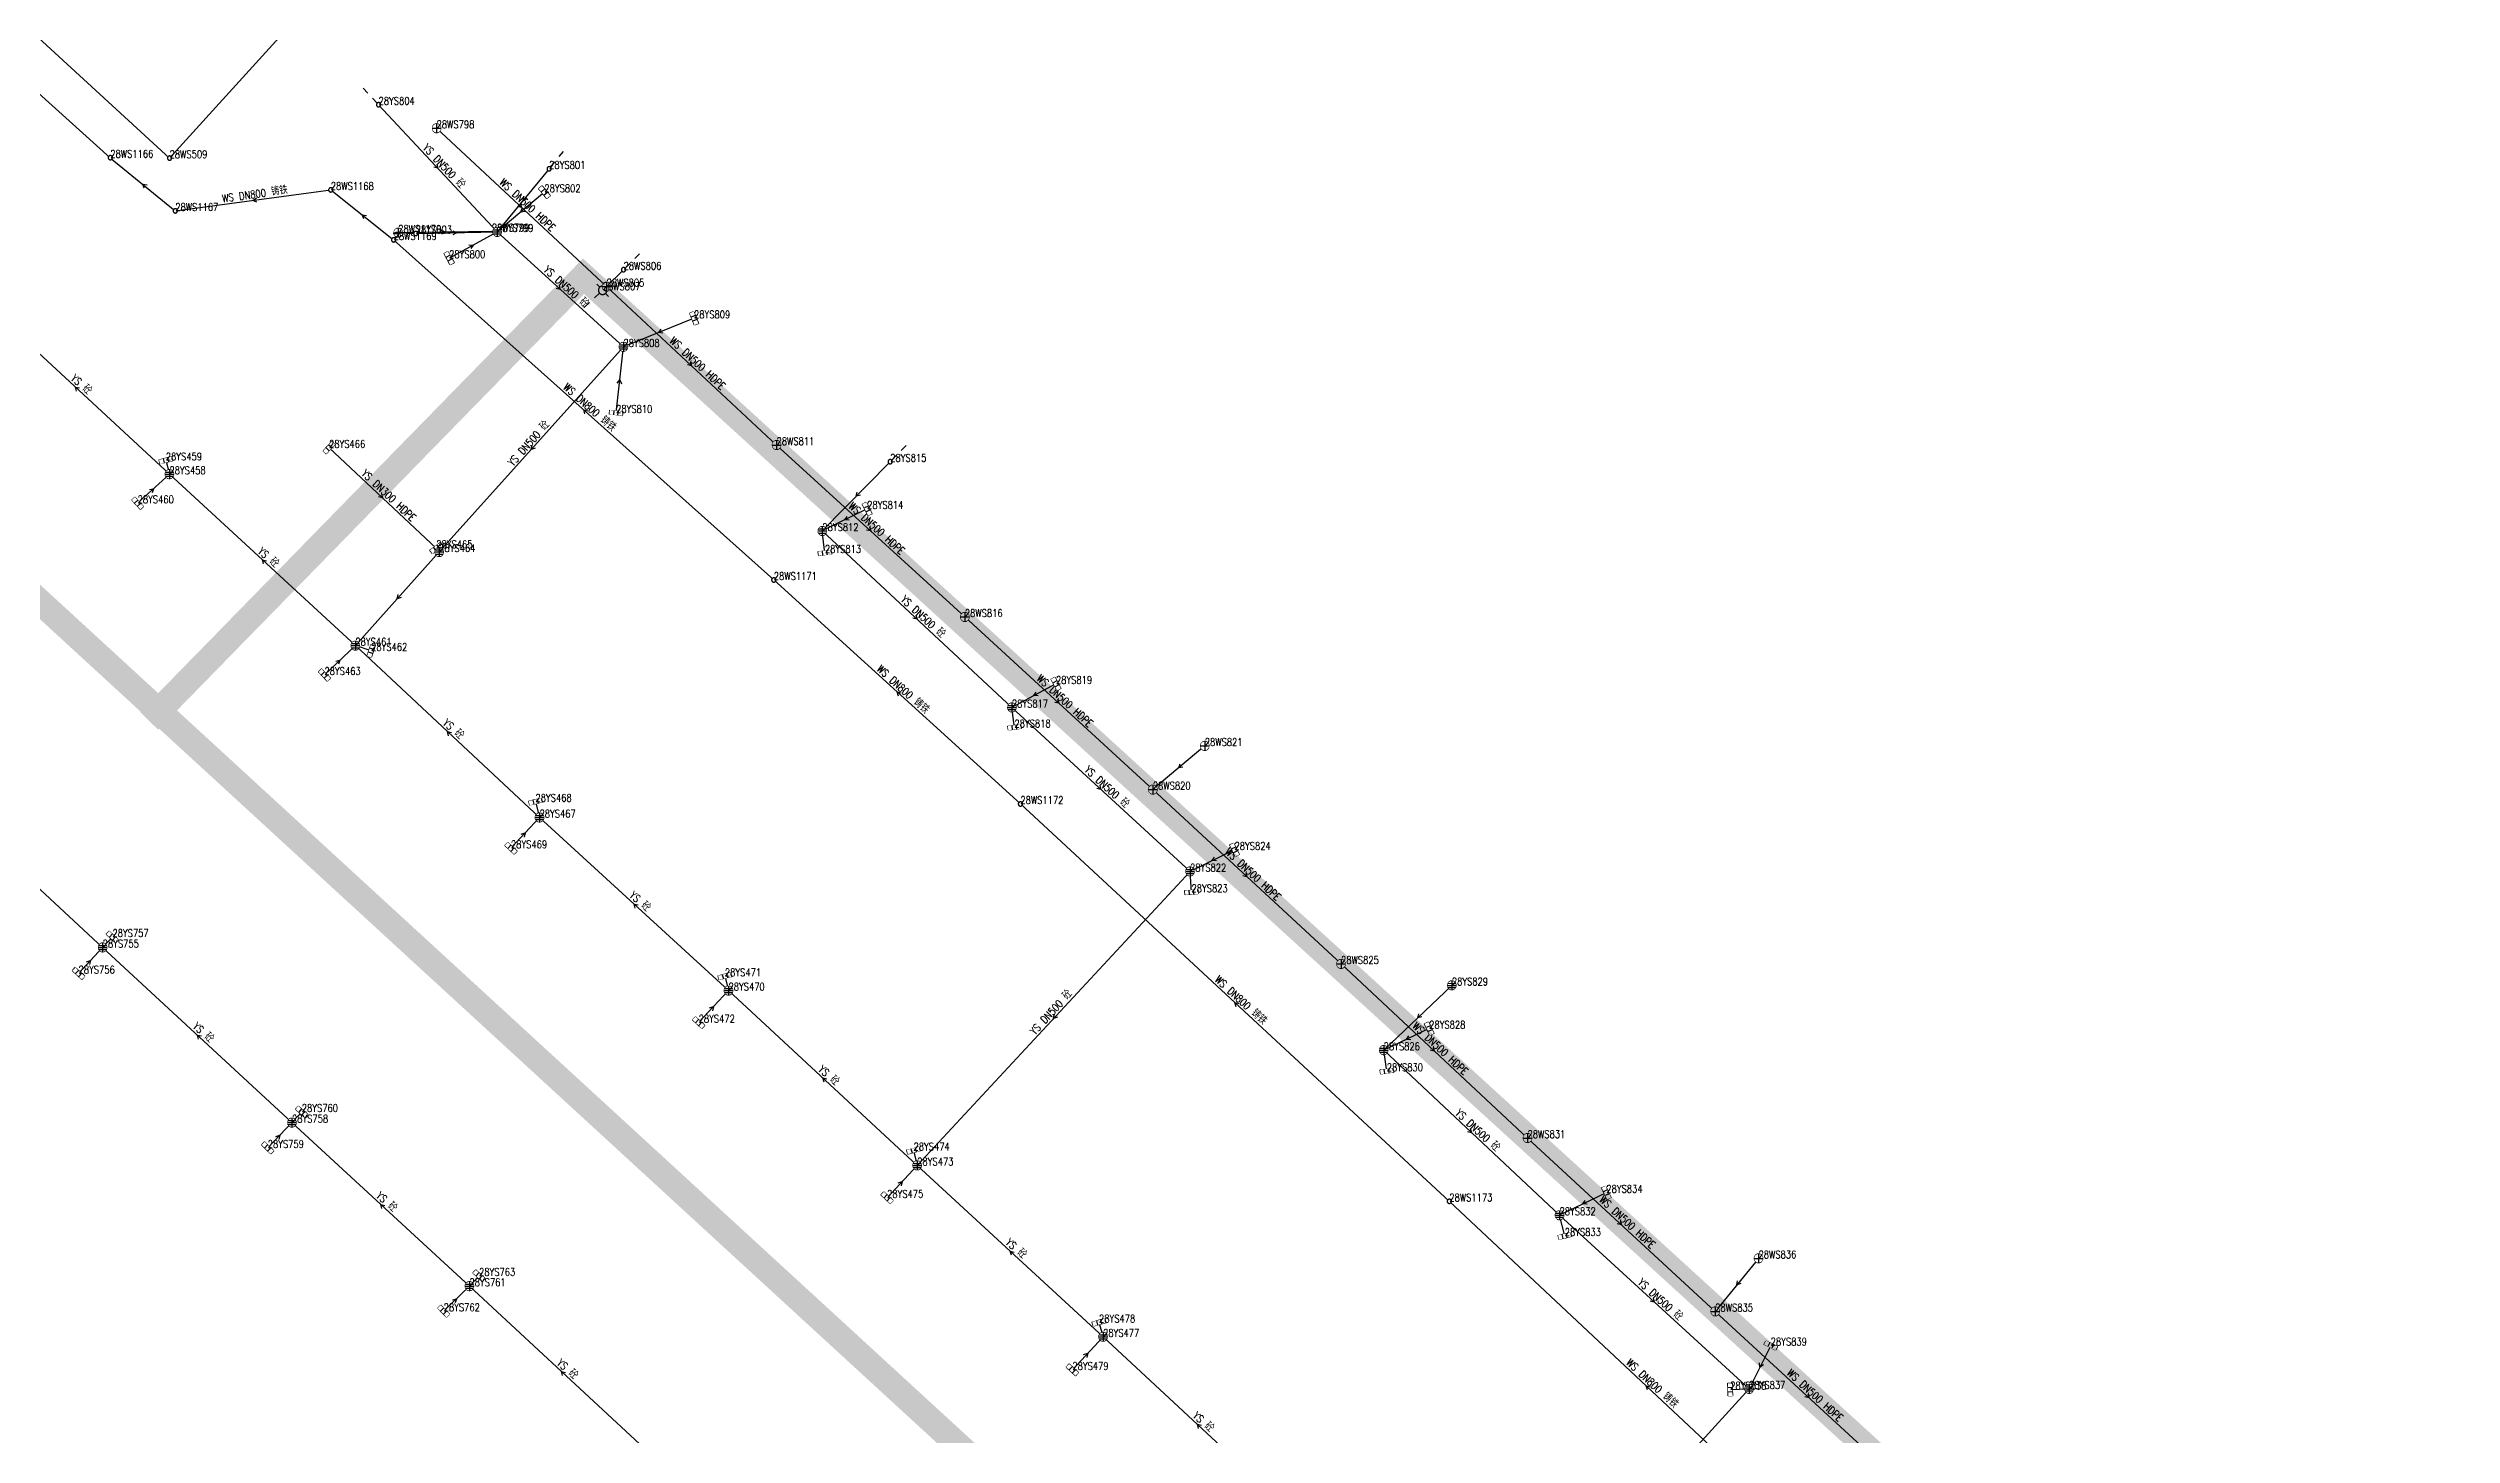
# Model space of a CAD drawing. Extents: x 78813 to 99477, y 2421021 to 2448125.
# Drawn here: x 83905.3 to 84187.9, y 2432320.7 to 2432483.8 of the extents above; entities that cross this region are included whole.
import ezdxf
from ezdxf.enums import TextEntityAlignment as Align

# ---------------------------------------------------------------- set-up
doc = ezdxf.new("R2010")
doc.units = 0
doc.set_wipeout_variables(frame=1)
doc.layers.get('0').update_dxf_attribs({"linetype": 'CONTINUOUS'})
for name, color, linetype in [('DX_WS', 16, 'CONTINUOUS'), ('DX_YS', 42, 'CONTINUOUS'), ('道路', 5, 'CONTINUOUS')]:
    doc.layers.add(name, color=color, linetype=linetype)
for name, color, linetype, true_color in [('WSLINE', 7, 'CONTINUOUS', 0x7f0000), ('YSANNEXE', 7, 'CONTINUOUS', 0xcc9900), ('YSLINE', 7, 'CONTINUOUS', 0xcc9900)]:
    doc.layers.add(name, color=color, linetype=linetype, true_color=true_color)
doc.styles.add('CcNameZT', font='txt.SHX', dxfattribs={"width": 0.8, "bigfont": 'HZTXT.SHX'})
doc.styles.get("Standard").update_dxf_attribs({"font": 'txt.shx', "bigfont": 'hztxt.shx'})

# ---------------------------------------------------------------- blocks, each defined once
blk = doc.blocks.new('PS管线点')
blk.add_wipeout([(0.5, 0), (0.5, 0.03), (0.5, 0.07), (0.49, 0.1), (0.48, 0.14), (0.47, 0.17), (0.46, 0.2), (0.44, 0.23), (0.42, 0.26), (0.4, 0.29), (0.38, 0.32), (0.36, 0.35), (0.33, 0.37), (0.31, 0.39), (0.28, 0.41), (0.25, 0.43), (0.22, 0.45), (0.19, 0.46), (0.15, 0.48), (0.12, 0.49), (0.09, 0.49), (0.05, 0.5), (0.02, 0.5), (-0.02, 0.5), (-0.05, 0.5), (-0.09, 0.49), (-0.12, 0.49), (-0.15, 0.48), (-0.19, 0.46), (-0.22, 0.45), (-0.25, 0.43), (-0.28, 0.41), (-0.31, 0.39), (-0.33, 0.37), (-0.36, 0.35), (-0.38, 0.32), (-0.4, 0.29), (-0.42, 0.26), (-0.44, 0.23), (-0.46, 0.2), (-0.47, 0.17), (-0.48, 0.14), (-0.49, 0.1), (-0.5, 0.07), (-0.5, 0.03), (-0.5, 0), (-0.5, -0.03), (-0.5, -0.07), (-0.49, -0.1), (-0.48, -0.14), (-0.47, -0.17), (-0.46, -0.2), (-0.44, -0.23), (-0.42, -0.26), (-0.4, -0.29), (-0.38, -0.32), (-0.36, -0.35), (-0.33, -0.37), (-0.31, -0.39), (-0.28, -0.41), (-0.25, -0.43), (-0.22, -0.45), (-0.19, -0.46), (-0.15, -0.48), (-0.12, -0.49), (-0.09, -0.49), (-0.05, -0.5), (-0.02, -0.5), (0.02, -0.5), (0.05, -0.5), (0.09, -0.49), (0.12, -0.49), (0.15, -0.48), (0.19, -0.46), (0.22, -0.45), (0.25, -0.43), (0.28, -0.41), (0.31, -0.39), (0.33, -0.37), (0.36, -0.35), (0.38, -0.32), (0.4, -0.29), (0.42, -0.26), (0.44, -0.23), (0.46, -0.2), (0.47, -0.17), (0.48, -0.14), (0.49, -0.1), (0.5, -0.07)])
blk.add_lwpolyline([(0.5, 0), (0.5, 0.03), (0.5, 0.07), (0.49, 0.1), (0.48, 0.14), (0.47, 0.17), (0.46, 0.2), (0.44, 0.23), (0.42, 0.26), (0.4, 0.29), (0.38, 0.32), (0.36, 0.35), (0.33, 0.37), (0.31, 0.39), (0.28, 0.41), (0.25, 0.43), (0.22, 0.45), (0.19, 0.46), (0.15, 0.48), (0.12, 0.49), (0.09, 0.49), (0.05, 0.5), (0.02, 0.5), (-0.02, 0.5), (-0.05, 0.5), (-0.09, 0.49), (-0.12, 0.49), (-0.15, 0.48), (-0.19, 0.46), (-0.22, 0.45), (-0.25, 0.43), (-0.28, 0.41), (-0.31, 0.39), (-0.33, 0.37), (-0.36, 0.35), (-0.38, 0.32), (-0.4, 0.29), (-0.42, 0.26), (-0.44, 0.23), (-0.46, 0.2), (-0.47, 0.17), (-0.48, 0.14), (-0.49, 0.1), (-0.5, 0.07), (-0.5, 0.03), (-0.5, 0), (-0.5, -0.03), (-0.5, -0.07), (-0.49, -0.1), (-0.48, -0.14), (-0.47, -0.17), (-0.46, -0.2), (-0.44, -0.23), (-0.42, -0.26), (-0.4, -0.29), (-0.38, -0.32), (-0.36, -0.35), (-0.33, -0.37), (-0.31, -0.39), (-0.28, -0.41), (-0.25, -0.43), (-0.22, -0.45), (-0.19, -0.46), (-0.15, -0.48), (-0.12, -0.49), (-0.09, -0.49), (-0.05, -0.5), (-0.02, -0.5), (0.02, -0.5), (0.05, -0.5), (0.09, -0.49), (0.12, -0.49), (0.15, -0.48), (0.19, -0.46), (0.22, -0.45), (0.25, -0.43), (0.28, -0.41), (0.31, -0.39), (0.33, -0.37), (0.36, -0.35), (0.38, -0.32), (0.4, -0.29), (0.42, -0.26), (0.44, -0.23), (0.46, -0.2), (0.47, -0.17), (0.48, -0.14), (0.49, -0.1), (0.5, -0.07), (0.5, 0)], close=True)
blk = doc.blocks.new('PS出水口')
for points in [[(0, 0), (1.97, 0)], [(1.15, -0.88), (1.97, 0), (1.11, 0.93)]]:
    blk.add_lwpolyline(points)
blk = doc.blocks.new('PS污水井')
blk.add_lwpolyline([(1, 0), (1, 0.07), (0.99, 0.14), (0.98, 0.21), (0.96, 0.28), (0.94, 0.34), (0.91, 0.41), (0.88, 0.47), (0.85, 0.53), (0.81, 0.59), (0.77, 0.64), (0.72, 0.69), (0.67, 0.74), (0.62, 0.79), (0.56, 0.83), (0.5, 0.87), (0.44, 0.9), (0.37, 0.93), (0.31, 0.95), (0.24, 0.97), (0.17, 0.98), (0.1, 0.99), (0.03, 1), (-0.03, 1), (-0.1, 0.99), (-0.17, 0.98), (-0.24, 0.97), (-0.31, 0.95), (-0.37, 0.93), (-0.44, 0.9), (-0.5, 0.87), (-0.56, 0.83), (-0.62, 0.79), (-0.67, 0.74), (-0.72, 0.69), (-0.77, 0.64), (-0.81, 0.59), (-0.85, 0.53), (-0.88, 0.47), (-0.91, 0.41), (-0.94, 0.34), (-0.96, 0.28), (-0.98, 0.21), (-0.99, 0.14), (-1, 0.07), (-1, 0), (-1, -0.07), (-0.99, -0.14), (-0.98, -0.21), (-0.96, -0.28), (-0.94, -0.34), (-0.91, -0.41), (-0.88, -0.47), (-0.85, -0.53), (-0.81, -0.59), (-0.77, -0.64), (-0.72, -0.69), (-0.67, -0.74), (-0.62, -0.79), (-0.56, -0.83), (-0.5, -0.87), (-0.44, -0.9), (-0.37, -0.93), (-0.31, -0.95), (-0.24, -0.97), (-0.17, -0.98), (-0.1, -0.99), (-0.03, -1), (0.03, -1), (0.1, -0.99), (0.17, -0.98), (0.24, -0.97), (0.31, -0.95), (0.37, -0.93), (0.44, -0.9), (0.5, -0.87), (0.56, -0.83), (0.62, -0.79), (0.67, -0.74), (0.72, -0.69), (0.77, -0.64), (0.81, -0.59), (0.85, -0.53), (0.88, -0.47), (0.91, -0.41), (0.94, -0.34), (0.96, -0.28), (0.98, -0.21), (0.99, -0.14), (1, 0)], close=True)
blk.add_wipeout([(1, 0), (1, 0.07), (0.99, 0.14), (0.98, 0.21), (0.96, 0.28), (0.94, 0.34), (0.91, 0.41), (0.88, 0.47), (0.85, 0.53), (0.81, 0.59), (0.77, 0.64), (0.72, 0.69), (0.67, 0.74), (0.62, 0.79), (0.56, 0.83), (0.5, 0.87), (0.44, 0.9), (0.37, 0.93), (0.31, 0.95), (0.24, 0.97), (0.17, 0.98), (0.1, 0.99), (0.03, 1), (-0.03, 1), (-0.1, 0.99), (-0.17, 0.98), (-0.24, 0.97), (-0.31, 0.95), (-0.37, 0.93), (-0.44, 0.9), (-0.5, 0.87), (-0.56, 0.83), (-0.62, 0.79), (-0.67, 0.74), (-0.72, 0.69), (-0.77, 0.64), (-0.81, 0.59), (-0.85, 0.53), (-0.88, 0.47), (-0.91, 0.41), (-0.94, 0.34), (-0.96, 0.28), (-0.98, 0.21), (-0.99, 0.14), (-1, 0.07), (-1, 0), (-1, -0.07), (-0.99, -0.14), (-0.98, -0.21), (-0.96, -0.28), (-0.94, -0.34), (-0.91, -0.41), (-0.88, -0.47), (-0.85, -0.53), (-0.81, -0.59), (-0.77, -0.64), (-0.72, -0.69), (-0.67, -0.74), (-0.62, -0.79), (-0.56, -0.83), (-0.5, -0.87), (-0.44, -0.9), (-0.37, -0.93), (-0.31, -0.95), (-0.24, -0.97), (-0.17, -0.98), (-0.1, -0.99), (-0.03, -1), (0.03, -1), (0.1, -0.99), (0.17, -0.98), (0.24, -0.97), (0.31, -0.95), (0.37, -0.93), (0.44, -0.9), (0.5, -0.87), (0.56, -0.83), (0.62, -0.79), (0.67, -0.74), (0.72, -0.69), (0.77, -0.64), (0.81, -0.59), (0.85, -0.53), (0.88, -0.47), (0.91, -0.41), (0.94, -0.34), (0.96, -0.28), (0.98, -0.21), (0.99, -0.14)])
for p, q in [((-1, 0), (0, 0)), ((0, 1), (0, 0)), ((0, 0), (0, -1)), ((0, 0), (1, 0))]:
    blk.add_line(p, q)
blk = doc.blocks.new('PS预留口')
blk.add_lwpolyline([(4.2, 0), (5.8, 0)])
blk.add_wipeout([(1, 0), (1, 0.07), (0.99, 0.14), (0.98, 0.21), (0.96, 0.28), (0.94, 0.34), (0.91, 0.41), (0.88, 0.47), (0.85, 0.53), (0.81, 0.59), (0.77, 0.64), (0.72, 0.69), (0.67, 0.74), (0.62, 0.79), (0.56, 0.83), (0.5, 0.87), (0.44, 0.9), (0.37, 0.93), (0.31, 0.95), (0.24, 0.97), (0.17, 0.98), (0.1, 0.99), (0.03, 1), (-0.03, 1), (-0.1, 0.99), (-0.17, 0.98), (-0.24, 0.97), (-0.31, 0.95), (-0.37, 0.93), (-0.44, 0.9), (-0.5, 0.87), (-0.56, 0.83), (-0.62, 0.79), (-0.67, 0.74), (-0.72, 0.69), (-0.77, 0.64), (-0.81, 0.59), (-0.85, 0.53), (-0.88, 0.47), (-0.91, 0.41), (-0.94, 0.34), (-0.96, 0.28), (-0.98, 0.21), (-0.99, 0.14), (-1, 0.07), (-1, 0), (-1, -0.07), (-0.99, -0.14), (-0.98, -0.21), (-0.96, -0.28), (-0.94, -0.34), (-0.91, -0.41), (-0.88, -0.47), (-0.85, -0.53), (-0.81, -0.59), (-0.77, -0.64), (-0.72, -0.69), (-0.67, -0.74), (-0.62, -0.79), (-0.56, -0.83), (-0.5, -0.87), (-0.44, -0.9), (-0.37, -0.93), (-0.31, -0.95), (-0.24, -0.97), (-0.17, -0.98), (-0.1, -0.99), (-0.03, -1), (0.03, -1), (0.1, -0.99), (0.17, -0.98), (0.24, -0.97), (0.31, -0.95), (0.37, -0.93), (0.44, -0.9), (0.5, -0.87), (0.56, -0.83), (0.62, -0.79), (0.67, -0.74), (0.72, -0.69), (0.77, -0.64), (0.81, -0.59), (0.85, -0.53), (0.88, -0.47), (0.91, -0.41), (0.94, -0.34), (0.96, -0.28), (0.98, -0.21), (0.99, -0.14)])
blk.add_line((1, 0), (2.6, 0))
blk.add_lwpolyline([(1, 0), (1, 0.07), (0.99, 0.14), (0.98, 0.21), (0.96, 0.28), (0.94, 0.34), (0.91, 0.41), (0.88, 0.47), (0.85, 0.53), (0.81, 0.59), (0.77, 0.64), (0.72, 0.69), (0.67, 0.74), (0.62, 0.79), (0.56, 0.83), (0.5, 0.87), (0.44, 0.9), (0.37, 0.93), (0.31, 0.95), (0.24, 0.97), (0.17, 0.98), (0.1, 0.99), (0.03, 1), (-0.03, 1), (-0.1, 0.99), (-0.17, 0.98), (-0.24, 0.97), (-0.31, 0.95), (-0.37, 0.93), (-0.44, 0.9), (-0.5, 0.87), (-0.56, 0.83), (-0.62, 0.79), (-0.67, 0.74), (-0.72, 0.69), (-0.77, 0.64), (-0.81, 0.59), (-0.85, 0.53), (-0.88, 0.47), (-0.91, 0.41), (-0.94, 0.34), (-0.96, 0.28), (-0.98, 0.21), (-0.99, 0.14), (-1, 0.07), (-1, 0), (-1, -0.07), (-0.99, -0.14), (-0.98, -0.21), (-0.96, -0.28), (-0.94, -0.34), (-0.91, -0.41), (-0.88, -0.47), (-0.85, -0.53), (-0.81, -0.59), (-0.77, -0.64), (-0.72, -0.69), (-0.67, -0.74), (-0.62, -0.79), (-0.56, -0.83), (-0.5, -0.87), (-0.44, -0.9), (-0.37, -0.93), (-0.31, -0.95), (-0.24, -0.97), (-0.17, -0.98), (-0.1, -0.99), (-0.03, -1), (0.03, -1), (0.1, -0.99), (0.17, -0.98), (0.24, -0.97), (0.31, -0.95), (0.37, -0.93), (0.44, -0.9), (0.5, -0.87), (0.56, -0.83), (0.62, -0.79), (0.67, -0.74), (0.72, -0.69), (0.77, -0.64), (0.81, -0.59), (0.85, -0.53), (0.88, -0.47), (0.91, -0.41), (0.94, -0.34), (0.96, -0.28), (0.98, -0.21), (0.99, -0.14), (1, 0)], close=True)
for points in [[(0, 1), (0, 2)], [(0, -2), (0, -1)]]:
    blk.add_lwpolyline(points)
blk = doc.blocks.new('PS非普查')
blk.add_lwpolyline([(3.7, 0), (5.3, 0)])
blk.add_wipeout([(0.5, 0), (0.5, 0.03), (0.5, 0.07), (0.49, 0.1), (0.48, 0.14), (0.47, 0.17), (0.46, 0.2), (0.44, 0.23), (0.42, 0.26), (0.4, 0.29), (0.38, 0.32), (0.36, 0.35), (0.33, 0.37), (0.31, 0.39), (0.28, 0.41), (0.25, 0.43), (0.22, 0.45), (0.19, 0.46), (0.15, 0.48), (0.12, 0.49), (0.09, 0.49), (0.05, 0.5), (0.02, 0.5), (-0.02, 0.5), (-0.05, 0.5), (-0.09, 0.49), (-0.12, 0.49), (-0.15, 0.48), (-0.19, 0.46), (-0.22, 0.45), (-0.25, 0.43), (-0.28, 0.41), (-0.31, 0.39), (-0.33, 0.37), (-0.36, 0.35), (-0.38, 0.32), (-0.4, 0.29), (-0.42, 0.26), (-0.44, 0.23), (-0.46, 0.2), (-0.47, 0.17), (-0.48, 0.14), (-0.49, 0.1), (-0.5, 0.07), (-0.5, 0.03), (-0.5, 0), (-0.5, -0.03), (-0.5, -0.07), (-0.49, -0.1), (-0.48, -0.14), (-0.47, -0.17), (-0.46, -0.2), (-0.44, -0.23), (-0.42, -0.26), (-0.4, -0.29), (-0.38, -0.32), (-0.36, -0.35), (-0.33, -0.37), (-0.31, -0.39), (-0.28, -0.41), (-0.25, -0.43), (-0.22, -0.45), (-0.19, -0.46), (-0.15, -0.48), (-0.12, -0.49), (-0.09, -0.49), (-0.05, -0.5), (-0.02, -0.5), (0.02, -0.5), (0.05, -0.5), (0.09, -0.49), (0.12, -0.49), (0.15, -0.48), (0.19, -0.46), (0.22, -0.45), (0.25, -0.43), (0.28, -0.41), (0.31, -0.39), (0.33, -0.37), (0.36, -0.35), (0.38, -0.32), (0.4, -0.29), (0.42, -0.26), (0.44, -0.23), (0.46, -0.2), (0.47, -0.17), (0.48, -0.14), (0.49, -0.1), (0.5, -0.07)])
blk.add_line((0.5, 0), (2.1, 0))
blk.add_lwpolyline([(0.5, 0), (0.5, 0.03), (0.5, 0.07), (0.49, 0.1), (0.48, 0.14), (0.47, 0.17), (0.46, 0.2), (0.44, 0.23), (0.42, 0.26), (0.4, 0.29), (0.38, 0.32), (0.36, 0.35), (0.33, 0.37), (0.31, 0.39), (0.28, 0.41), (0.25, 0.43), (0.22, 0.45), (0.19, 0.46), (0.15, 0.48), (0.12, 0.49), (0.09, 0.49), (0.05, 0.5), (0.02, 0.5), (-0.02, 0.5), (-0.05, 0.5), (-0.09, 0.49), (-0.12, 0.49), (-0.15, 0.48), (-0.19, 0.46), (-0.22, 0.45), (-0.25, 0.43), (-0.28, 0.41), (-0.31, 0.39), (-0.33, 0.37), (-0.36, 0.35), (-0.38, 0.32), (-0.4, 0.29), (-0.42, 0.26), (-0.44, 0.23), (-0.46, 0.2), (-0.47, 0.17), (-0.48, 0.14), (-0.49, 0.1), (-0.5, 0.07), (-0.5, 0.03), (-0.5, 0), (-0.5, -0.03), (-0.5, -0.07), (-0.49, -0.1), (-0.48, -0.14), (-0.47, -0.17), (-0.46, -0.2), (-0.44, -0.23), (-0.42, -0.26), (-0.4, -0.29), (-0.38, -0.32), (-0.36, -0.35), (-0.33, -0.37), (-0.31, -0.39), (-0.28, -0.41), (-0.25, -0.43), (-0.22, -0.45), (-0.19, -0.46), (-0.15, -0.48), (-0.12, -0.49), (-0.09, -0.49), (-0.05, -0.5), (-0.02, -0.5), (0.02, -0.5), (0.05, -0.5), (0.09, -0.49), (0.12, -0.49), (0.15, -0.48), (0.19, -0.46), (0.22, -0.45), (0.25, -0.43), (0.28, -0.41), (0.31, -0.39), (0.33, -0.37), (0.36, -0.35), (0.38, -0.32), (0.4, -0.29), (0.42, -0.26), (0.44, -0.23), (0.46, -0.2), (0.47, -0.17), (0.48, -0.14), (0.49, -0.1), (0.5, -0.07), (0.5, 0)], close=True)
blk = doc.blocks.new('LX')
for p, q in [((-0.866, 0.5), (0, 0)), ((0, 0), (-0.866, -0.5))]:
    blk.add_line(p, q)
blk = doc.blocks.new('PS雨水井')
blk.add_lwpolyline([(1, 0), (1, 0.07), (0.99, 0.14), (0.98, 0.21), (0.96, 0.28), (0.94, 0.34), (0.91, 0.41), (0.88, 0.47), (0.85, 0.53), (0.81, 0.59), (0.77, 0.64), (0.72, 0.69), (0.67, 0.74), (0.62, 0.79), (0.56, 0.83), (0.5, 0.87), (0.44, 0.9), (0.37, 0.93), (0.31, 0.95), (0.24, 0.97), (0.17, 0.98), (0.1, 0.99), (0.03, 1), (-0.03, 1), (-0.1, 0.99), (-0.17, 0.98), (-0.24, 0.97), (-0.31, 0.95), (-0.37, 0.93), (-0.44, 0.9), (-0.5, 0.87), (-0.56, 0.83), (-0.62, 0.79), (-0.67, 0.74), (-0.72, 0.69), (-0.77, 0.64), (-0.81, 0.59), (-0.85, 0.53), (-0.88, 0.47), (-0.91, 0.41), (-0.94, 0.34), (-0.96, 0.28), (-0.98, 0.21), (-0.99, 0.14), (-1, 0.07), (-1, 0), (-1, -0.07), (-0.99, -0.14), (-0.98, -0.21), (-0.96, -0.28), (-0.94, -0.34), (-0.91, -0.41), (-0.88, -0.47), (-0.85, -0.53), (-0.81, -0.59), (-0.77, -0.64), (-0.72, -0.69), (-0.67, -0.74), (-0.62, -0.79), (-0.56, -0.83), (-0.5, -0.87), (-0.44, -0.9), (-0.37, -0.93), (-0.31, -0.95), (-0.24, -0.97), (-0.17, -0.98), (-0.1, -0.99), (-0.03, -1), (0.03, -1), (0.1, -0.99), (0.17, -0.98), (0.24, -0.97), (0.31, -0.95), (0.37, -0.93), (0.44, -0.9), (0.5, -0.87), (0.56, -0.83), (0.62, -0.79), (0.67, -0.74), (0.72, -0.69), (0.77, -0.64), (0.81, -0.59), (0.85, -0.53), (0.88, -0.47), (0.91, -0.41), (0.94, -0.34), (0.96, -0.28), (0.98, -0.21), (0.99, -0.14), (1, 0)], close=True)
blk.add_wipeout([(1, 0), (1, 0.07), (0.99, 0.14), (0.98, 0.21), (0.96, 0.28), (0.94, 0.34), (0.91, 0.41), (0.88, 0.47), (0.85, 0.53), (0.81, 0.59), (0.77, 0.64), (0.72, 0.69), (0.67, 0.74), (0.62, 0.79), (0.56, 0.83), (0.5, 0.87), (0.44, 0.9), (0.37, 0.93), (0.31, 0.95), (0.24, 0.97), (0.17, 0.98), (0.1, 0.99), (0.03, 1), (-0.03, 1), (-0.1, 0.99), (-0.17, 0.98), (-0.24, 0.97), (-0.31, 0.95), (-0.37, 0.93), (-0.44, 0.9), (-0.5, 0.87), (-0.56, 0.83), (-0.62, 0.79), (-0.67, 0.74), (-0.72, 0.69), (-0.77, 0.64), (-0.81, 0.59), (-0.85, 0.53), (-0.88, 0.47), (-0.91, 0.41), (-0.94, 0.34), (-0.96, 0.28), (-0.98, 0.21), (-0.99, 0.14), (-1, 0.07), (-1, 0), (-1, -0.07), (-0.99, -0.14), (-0.98, -0.21), (-0.96, -0.28), (-0.94, -0.34), (-0.91, -0.41), (-0.88, -0.47), (-0.85, -0.53), (-0.81, -0.59), (-0.77, -0.64), (-0.72, -0.69), (-0.67, -0.74), (-0.62, -0.79), (-0.56, -0.83), (-0.5, -0.87), (-0.44, -0.9), (-0.37, -0.93), (-0.31, -0.95), (-0.24, -0.97), (-0.17, -0.98), (-0.1, -0.99), (-0.03, -1), (0.03, -1), (0.1, -0.99), (0.17, -0.98), (0.24, -0.97), (0.31, -0.95), (0.37, -0.93), (0.44, -0.9), (0.5, -0.87), (0.56, -0.83), (0.62, -0.79), (0.67, -0.74), (0.72, -0.69), (0.77, -0.64), (0.81, -0.59), (0.85, -0.53), (0.88, -0.47), (0.91, -0.41), (0.94, -0.34), (0.96, -0.28), (0.98, -0.21), (0.99, -0.14)])
for p, q in [((-1, 0), (0, 0)), ((-0.88, 0.48), (0, 0.47)), ((0, 1), (0, 0)), ((0, 0.47), (0.88, 0.47)), ((0, 0), (0, -1)), ((0, 0), (1, 0)), ((-0.88, -0.48), (0, -0.48)), ((0, -0.48), (0.88, -0.48))]:
    blk.add_line(p, q)
blk = doc.blocks.new('PS雨篦')
blk.add_lwpolyline([(-1.5, 0.5), (0, 0.5), (1.5, 0.5), (1.5, -0.5), (0, -0.5), (-1.5, -0.5)], close=True)
blk.add_wipeout([(-1.5, 0.5), (0, 0.5), (1.5, 0.5), (1.5, -0.5), (0, -0.5), (-1.5, -0.5)])
for p, q in [((-0.51, -0.5), (-0.51, 0.5)), ((0.49, -0.5), (0.49, 0.5))]:
    blk.add_line(p, q)

msp = doc.modelspace()

# ---------------------------------------------------------------- linework, layer by layer
at = {"layer": 'WSLINE'}
for p, q in [((83919.6, 2432470.81), (83970.02, 2432526.44)), ((83869.81, 2432516.53), (83919.6, 2432470.81)), ((83875.07, 2432504.57), (83912.63, 2432470.86)), ((83950.98, 2432474.32), (83970.96, 2432455.7)), ((83912.63, 2432470.86), (83920.27, 2432464.6)), ((83920.27, 2432464.6), (83938.54, 2432467.07)), ((83938.54, 2432467.07), (83945.93, 2432461.19)), ((83946.47, 2432462.04), (83945.93, 2432461.19)), ((83945.93, 2432461.19), (83990.61, 2432421.2)), ((83957.47, 2432462.17), (83946.47, 2432462.04)), ((83972.96, 2432457.69), (83970.96, 2432455.7)), ((83970.5, 2432455.27), (83970.96, 2432455.7)), ((83970.96, 2432455.7), (83990.94, 2432437.07)), ((83990.94, 2432437.07), (84013.07, 2432416.85)), ((83990.61, 2432421.2), (84019.6, 2432394.86)), ((84013.07, 2432416.85), (84035.17, 2432396.55)), ((84041.27, 2432401.69), (84035.17, 2432396.55)), ((84035.17, 2432396.55), (84057.29, 2432376.05)), ((84019.6, 2432394.86), (84070.02, 2432348.13)), ((84057.29, 2432376.05), (84079.21, 2432355.58)), ((84079.21, 2432355.58), (84101.27, 2432335.19)), ((84070.02, 2432348.13), (84116.33, 2432304.73)), ((84106.36, 2432341.43), (84101.27, 2432335.19)), ((84101.27, 2432335.19), (84123.32, 2432314.86))]:
    msp.add_line(p, q, dxfattribs=at)
at = {"layer": 'YSLINE'}
for p, q in [((83964.21, 2432469.55), (83958.1, 2432462.13)), ((83963.65, 2432466.8), (83958.1, 2432462.13)), ((83948.53, 2432461.94), (83958.1, 2432462.13)), ((83952.45, 2432459.05), (83958.1, 2432462.13)), ((83897.46, 2432454.14), (83919.58, 2432433.64)), ((83972.94, 2432448.62), (83951.29, 2432424.49)), ((83972.08, 2432440.85), (83972.94, 2432448.62)), ((83919.15, 2432435.27), (83919.58, 2432433.64)), ((83938.34, 2432436.75), (83950.95, 2432424.95)), ((84004.3, 2432435.11), (83996.32, 2432426.96)), ((83915.84, 2432430.22), (83919.58, 2432433.64)), ((83919.58, 2432433.64), (83941.43, 2432413.48)), ((84001.59, 2432429.56), (83996.32, 2432426.96)), ((83996.62, 2432424.39), (83996.32, 2432426.96)), ((83951.29, 2432424.49), (83941.43, 2432413.48)), ((83950.95, 2432424.95), (83951.29, 2432424.49)), ((83937.8, 2432410.03), (83941.43, 2432413.48)), ((83941.43, 2432413.48), (83963.08, 2432393.27)), ((83943.28, 2432412.88), (83941.43, 2432413.48)), ((84023.78, 2432408.99), (84018.6, 2432406.21)), ((84018.9, 2432403.87), (84018.6, 2432406.21)), ((83889.48, 2432398.6), (83911.73, 2432377.99)), ((83962.6, 2432395.13), (83963.08, 2432393.27)), ((83959.72, 2432389.65), (83963.08, 2432393.27)), ((83963.08, 2432393.27), (83985.29, 2432372.92)), ((84044.77, 2432389.47), (84039.54, 2432386.93)), ((84039.54, 2432386.93), (84007.47, 2432352.36)), ((84039.71, 2432384.48), (84039.54, 2432386.93)), ((83912.88, 2432379.22), (83911.73, 2432377.99)), ((83908.9, 2432374.92), (83911.73, 2432377.99)), ((83911.73, 2432377.99), (83933.98, 2432357.39)), ((83981.78, 2432369.15), (83985.29, 2432372.92)), ((83984.86, 2432374.6), (83985.29, 2432372.92)), ((83985.29, 2432372.92), (84007.47, 2432352.36)), ((84070.31, 2432373.53), (84062.3, 2432365.91)), ((84067.65, 2432368.44), (84062.3, 2432365.91)), ((84062.66, 2432363.44), (84062.3, 2432365.91)), ((83935.13, 2432358.65), (83933.98, 2432357.39)), ((83931.13, 2432354.42), (83933.98, 2432357.39)), ((83933.98, 2432357.39), (83954.84, 2432338.16)), ((84007.04, 2432354.12), (84007.47, 2432352.36)), ((84003.93, 2432348.56), (84007.47, 2432352.36)), ((84007.47, 2432352.36), (84029.32, 2432332.21)), ((84088.47, 2432349.15), (84082.97, 2432346.5)), ((84083.58, 2432344.06), (84082.97, 2432346.5)), ((83955.97, 2432339.38), (83954.84, 2432338.16)), ((83951.81, 2432335.21), (83954.84, 2432338.16)), ((83954.84, 2432338.16), (83976.46, 2432318.07)), ((84028.84, 2432333.9), (84029.32, 2432332.21)), ((84025.71, 2432328.32), (84029.32, 2432332.21)), ((84029.32, 2432332.21), (84051.49, 2432311.62)), ((84107.79, 2432331.19), (84105.26, 2432326.08)), ((84105.26, 2432326.08), (84073.49, 2432291.27)), ((84103.03, 2432326), (84105.26, 2432326.08))]:
    msp.add_line(p, q, dxfattribs=at)

# ---------------------------------------------------------------- block references
at = {"layer": 'DX_WS'}
for name, p, xscale, yscale, zscale, rotation in [('LX', (83916.45, 2432467.73), 0.500000000052436, 0.5, 0.5, 140.8563621943816), ('LX', (83929.4, 2432465.83), 0.5000000000124942, 0.5, 0.5, 187.448448282561), ('LX', (83942.23, 2432464.13), 0.4999999999531876, 0.5, 0.5, 141.429320004738), ('LX', (83960.97, 2432465.01), 0.5000000000878982, 0.5, 0.5, 316.8456606964688), ('LX', (83951.97, 2432462.11), 0.5000000000045088, 0.5, 0.5, 0.4817024179747663), ('PS出水口', (83957.47, 2432462.17, 4.89), 0.5000000000005408, 0.5000000000005408, 0.5000000000005408, 0.6770388873175647), ('LX', (83980.95, 2432446.39), 0.5000000000878982, 0.5, 0.5, 316.8456606964688), ('LX', (83968.27, 2432441.2), 0.5000000000663578, 0.5, 0.5, 137.9915732197241), ('LX', (84002.01, 2432426.96), 0.4999999999256761, 0.5, 0.5, 317.4186185119841), ('LX', (84005.11, 2432408.03), 0.5000000000663578, 0.5, 0.5, 137.9915732197241), ('LX', (84024.12, 2432406.7), 0.4999999999256761, 0.5, 0.5, 317.4186185119841), ('LX', (84038.22, 2432399.12), 0.4999999999623967, 0.5, 0.5, 220.015793325307), ('LX', (84046.23, 2432386.3), 0.4999999999256761, 0.5, 0.5, 317.4186185119841), ('LX', (84044.81, 2432371.5), 0.5000000001235999, 0.5, 0.5, 137.4186154166185), ('LX', (84068.25, 2432365.81), 0.5000000000878982, 0.5, 0.5, 316.8456606964688), ('LX', (84090.24, 2432345.38), 0.4999999999256761, 0.5, 0.5, 317.4186185119841), ('LX', (84103.82, 2432338.31), 0.4999999999756738, 0.5, 0.5, 230.9019914346831), ('LX', (84093.17, 2432326.43), 0.500000000099427, 0.5, 0.5, 136.8456576255853), ('LX', (84112.3, 2432325.02), 0.4999999999256761, 0.5, 0.5, 317.4186185119841)]:
    msp.add_blockref(name, p, dxfattribs=dict(at, xscale=xscale, yscale=yscale, zscale=zscale, rotation=rotation))
at = {"layer": 'YSANNEXE', "yscale": 0.5, "zscale": 0.5}
for p, xscale, rotation in [((83951.13, 2432469.61), 0.4999999998299261, 312.8349561583958), ((83960.88, 2432464.46), 0.4999999999623967, 220.015793325307), ((83953.31, 2432462.03), 0.4999999999957213, 1.145915598124139), ((83955.27, 2432460.59), 0.4999999999362044, 28.64788974271558), ((83965.52, 2432455.37), 0.4999999999256761, 317.4186185119841), ((83977.09, 2432450.29), 0.4999999999349082, 202.2541016611084), ((83908.52, 2432443.89), 0.5000000001235999, 137.4186154166185), ((83972.51, 2432444.73), 0.4999999998400536, 83.65183808710299), ((83962.11, 2432436.55), 0.5000000000236343, 228.0372024639738), ((83944.64, 2432430.85), 0.5000000000878982, 316.8456606964688), ((83998.96, 2432428.26), 0.5000000000181786, 206.2648062495968), ((83930.5, 2432423.56), 0.5000000001235999, 137.4186154166185), ((83946.36, 2432418.99), 0.5000000000236343, 228.0372024639738), ((84007.46, 2432416.59), 0.5000000000878982, 316.8456606964688), ((84021.19, 2432407.6), 0.500000000006347, 207.9836796326636), ((83952.25, 2432403.37), 0.500000000099427, 136.8456576255853), ((84029.07, 2432396.57), 0.4999999999256761, 317.4186185119841), ((84042.15, 2432388.2), 0.5000000000446925, 205.6918484609163), ((83974.19, 2432383.09), 0.5000000001235999, 137.4186154166185), ((84023.5, 2432369.65), 0.5000000000041096, 226.8912868717683), ((83922.86, 2432367.69), 0.5000000001235999, 137.4186154166185), ((84064.98, 2432367.17), 0.4999999999879713, 205.1188906552651), ((83996.38, 2432362.64), 0.5000000001235999, 137.4186154166185), ((84072.63, 2432356.2), 0.5000000000878982, 316.8456606964688), ((83944.41, 2432347.77), 0.5000000001235999, 137.4186154166185), ((84085.72, 2432347.82), 0.5000000000446925, 205.6918484609163), ((84018.4, 2432342.28), 0.5000000001235999, 137.4186154166185), ((84094.11, 2432336.29), 0.4999999999256761, 317.4186185119841), ((83965.65, 2432328.12), 0.500000000099427, 136.8456576255853), ((84106.52, 2432328.63), 0.5000000000167129, 243.5070629309503), ((84040.41, 2432321.91), 0.500000000099427, 136.8456576255853)]:
    msp.add_blockref('LX', p, dxfattribs=dict(at, xscale=xscale, rotation=rotation))

# ---------------------------------------------------------------- texts
at = {"layer": 'DX_WS', "style": 'CcNameZT', "width": 0.8}
for s, rotation, p in [(' WS DN800 铸铁', 7.6879, (83929.37, 2432466.08, 5.94)), (' WS DN500 HDPE', 317.0208, (83961.14, 2432465.2, 3.68)), (' WS DN500 HDPE', 317.0039, (83981.12, 2432446.57, 3.58)), (' WS DN800 铸铁', 318.1687, (83968.44, 2432441.38, 5.06)), (' WS DN500 HDPE', 317.5688, (84002.18, 2432427.15, 3.21)), (' WS DN800 铸铁', 317.7493, (84005.28, 2432408.22, 4.98)), (' WS DN500 HDPE', 317.4351, (84024.29, 2432406.88, 3.28)), (' WS DN500 HDPE', 317.1778, (84046.4, 2432386.48, 3.3)), (' WS DN800 铸铁', 317.171, (84044.98, 2432371.68, 5)), (' WS DN500 HDPE', 316.9458, (84068.42, 2432365.99, 3.25)), (' WS DN500 HDPE', 317.2689, (84090.41, 2432345.57, 3.14)), (' WS DN800 铸铁', 316.856, (84093.34, 2432326.61, 5.26)), (' WS DN500 HDPE', 317.3201, (84112.47, 2432325.21, 3.23))]:
    msp.add_text(s, height=0.9, rotation=rotation, dxfattribs=at).set_placement(p, align=Align.CENTER)
msp.add_text('28WS799', height=0.9, dxfattribs=at).set_placement((83957.47, 2432462.17, 4.89))
at = {"layer": 'DX_YS', "style": 'CcNameZT', "width": 0.8}
for s, rotation, p in [(' YS 砼', 317.1662, (83908.69, 2432444.07, 2.45)), (' YS DN500 砼', 48.0999, (83961.93, 2432436.72, 3.98)), (' YS DN300 HDPE', 316.8895, (83944.81, 2432431.04, 4.38)), (' YS 砼', 317.3134, (83930.67, 2432423.74, 2.63)), (' YS DN500 砼', 317.0207, (84007.63, 2432416.77, 4.11)), (' YS 砼', 316.9588, (83952.42, 2432403.56, 2.68)), (' YS DN500 砼', 317.359, (84029.23, 2432396.75, 3.97)), (' YS 砼', 317.5172, (83974.36, 2432383.28, 2.79)), (' YS DN500 砼', 47.1497, (84023.32, 2432369.82, 3.83)), (' YS 砼', 317.2008, (83923.03, 2432367.87, 2.1)), (' YS 砼', 317.1696, (83996.55, 2432362.82, 2.69)), (' YS DN500 砼', 316.7975, (84072.81, 2432356.39, 4.05)), (' YS 砼', 317.313, (83944.58, 2432347.96, 2.53)), (' YS 砼', 317.3092, (84018.57, 2432342.47, 2.68)), (' YS DN500 砼', 317.5104, (84094.28, 2432336.47, 3.94)), (' YS 砼', 317.1121, (83965.82, 2432328.3, 2.5)), (' YS 砼', 317.12, (84040.58, 2432322.09, 2.77))]:
    msp.add_text(s, height=0.9, rotation=rotation, dxfattribs=at).set_placement(p, align=Align.CENTER)

# ---------------------------------------------------------------- next in the draw order: block references
at = {"layer": 'DX_WS', "xscale": 0.5, "yscale": 0.5, "zscale": 0.5}
for name, p in [('PS污水井', (83950.98, 2432474.32, 3.68)), ('PS管线点', (83912.63, 2432470.86, 5.22)), ('PS管线点', (83919.6, 2432470.81, 3.79)), ('PS管线点', (83938.54, 2432467.07, 5.94)), ('PS管线点', (83920.27, 2432464.6, 5.94)), ('PS管线点', (83945.93, 2432461.19, 4.99)), ('PS污水井', (83990.94, 2432437.07, 3.21)), ('PS管线点', (83990.61, 2432421.2, 5.06)), ('PS污水井', (84013.07, 2432416.85, 3.28)), ('PS污水井', (84041.27, 2432401.69, 3.74)), ('PS管线点', (84019.6, 2432394.86, 4.98)), ('PS污水井', (84035.17, 2432396.55, 3.3)), ('PS污水井', (84057.29, 2432376.05, 3.25)), ('PS污水井', (84079.21, 2432355.58, 3.14)), ('PS管线点', (84070.02, 2432348.13, 5)), ('PS污水井', (84106.36, 2432341.43, 3.38)), ('PS污水井', (84101.27, 2432335.19, 3.23))]:
    msp.add_blockref(name, p, dxfattribs=at)
at = {"layer": 'DX_WS', "xscale": 0.4999999998552339, "yscale": 0.5, "zscale": 0.5, "rotation": 223.1358122668484}
msp.add_blockref('PS预留口', (83970.5, 2432455.27, 4.63), dxfattribs=at)
at = {"layer": 'DX_YS', "yscale": 0.5, "zscale": 0.5}
for name, p, xscale, rotation in [('PS非普查', (83964.21, 2432469.55, 4.22), 0.4999999999704572, 50.53917111819242), ('PS雨篦', (83963.65, 2432466.8, 5.07), 0.5000000000704093, 130.0843902963908), ('PS雨篦', (83972.08, 2432440.85, 4.93), 0.4999999999834117, 353.710017983298), ('PS雨篦', (83938.34, 2432436.75, 4.38), 0.4999999999873291, 226.8895283134619), ('PS非普查', (84004.3, 2432435.11, 4.17), 0.5000000001169123, 45.5757104656556), ('PS雨篦', (83915.84, 2432430.22, 4.34), 0.49999999992439, 312.4708268187138), ('PS雨篦', (84001.59, 2432429.56, 4.87), 0.5000000000696377, 116.1941392729975), ('PS雨篦', (83950.95, 2432424.95, 4.16), 0.5000000001299795, 216.5318147267172), ('PS雨篦', (83937.8, 2432410.03, 4.19), 0.4999999999391113, 313.5751867743311), ('PS雨篦', (84023.78, 2432408.99, 5), 0.4999999998900759, 118.1721525941827), ('PS雨篦', (83959.72, 2432389.65, 4.09), 0.4999999999285292, 317.0882405373514), ('PS雨篦', (84044.77, 2432389.47, 4.67), 0.5000000001509408, 115.9224428093144), ('PS雨篦', (84039.71, 2432384.48, 4.74), 0.5000000000097781, 3.964424586425052), ('PS雨篦', (83908.9, 2432374.92, 4.62), 0.4999999999492011, 317.3246685999929), ('PS雨篦', (83981.78, 2432369.15, 4.14), 0.4999999999802203, 316.9971490311384), ('PS雨篦', (84067.65, 2432368.44, 4.76), 0.5000000001626864, 115.2582813929494), ('PS雨篦', (83931.13, 2432354.42, 4.47), 0.499999999958551, 316.1799727940951), ('PS雨篦', (84088.47, 2432349.15, 4.6), 0.4999999999932923, 115.7133972098082), ('PS雨篦', (84003.93, 2432348.56, 4.08), 0.4999999999370582, 317.0899316766563), ('PS雨篦', (83951.81, 2432335.21, 4.3), 0.5000000000328404, 314.3094917296295), ('PS雨篦', (84107.79, 2432331.19, 4.62), 0.5000000000426397, 153.5428588111293), ('PS雨篦', (84025.71, 2432328.32, 4.12), 0.4999999998914152, 317.0911610183928)]:
    msp.add_blockref(name, p, dxfattribs=dict(at, xscale=xscale, rotation=rotation))
at = {"layer": 'DX_YS', "xscale": 0.5, "yscale": 0.5, "zscale": 0.5}
for p in [(83919.58, 2432433.64, 2.45), (83941.43, 2432413.48, 2.63), (83963.08, 2432393.27, 2.68), (83911.73, 2432377.99, 1.96), (83985.29, 2432372.92, 2.79), (84070.31, 2432373.53, 4.09), (83933.98, 2432357.39, 2.1), (84007.47, 2432352.36, 2.69), (83954.84, 2432338.16, 2.53), (84029.32, 2432332.21, 2.68)]:
    msp.add_blockref('PS雨水井', p, dxfattribs=at)

# ---------------------------------------------------------------- next in the draw order: linework, layer by layer
at = {"layer": 'YSLINE'}
for p, q in [((83981.24, 2432451.97), (83972.94, 2432448.62)), ((83996.32, 2432426.96), (84018.6, 2432406.21)), ((84018.6, 2432406.21), (84039.54, 2432386.93)), ((84062.3, 2432365.91), (84082.97, 2432346.5)), ((84082.97, 2432346.5), (84105.26, 2432326.08))]:
    msp.add_line(p, q, dxfattribs=at)

# ---------------------------------------------------------------- next in the draw order: block references
at = {"layer": 'DX_WS', "xscale": 0.5, "yscale": 0.5, "zscale": 0.5}
msp.add_blockref('PS污水井', (83946.47, 2432462.04, 4.88), dxfattribs=at)
at = {"layer": 'DX_WS', "xscale": 0.5000000000093351, "yscale": 0.5, "zscale": 0.5, "rotation": 44.72668553066644}
msp.add_blockref('PS非普查', (83972.96, 2432457.69, 4.42), dxfattribs=at)
at = {"layer": 'DX_YS', "yscale": 0.5, "zscale": 0.5}
for p, xscale, rotation in [((83919.15, 2432435.27, 4.33), 0.4999999999747808, 194.6881477125568), ((83943.28, 2432412.88, 4.49), 0.4999999998644805, 71.99373637527025), ((83962.6, 2432395.13, 4.45), 0.4999999999451453, 194.3969070641303), ((83912.88, 2432379.22, 4.44), 0.5000000000569037, 137.0497109368552), ((83984.86, 2432374.6, 4.36), 0.5000000000329556, 194.6306267098261), ((83935.13, 2432358.65, 4.3), 0.499999999926063, 137.5432219076505), ((84007.04, 2432354.12, 4.35), 0.5000000000527672, 193.9285881452277), ((83955.97, 2432339.38, 4.25), 0.4999999999435291, 137.2286603097484), ((84028.84, 2432333.9, 4.38), 0.4999999999649618, 195.7535779682493)]:
    msp.add_blockref('PS雨篦', p, dxfattribs=dict(at, xscale=xscale, rotation=rotation))
at = {"layer": 'DX_YS', "xscale": 0.5, "yscale": 0.5, "zscale": 0.5}
msp.add_blockref('PS雨水井', (83951.29, 2432424.49, 3.51), dxfattribs=at)
at = {"layer": 'YSANNEXE', "yscale": 0.5, "zscale": 0.5}
for p, xscale, rotation in [((83961.15, 2432465.84), 0.4999999999526228, 230.3290336375206), ((83917.71, 2432431.93), 0.4999999999589321, 42.39887683438521), ((84000.31, 2432431.04), 0.5000000000623607, 225.7453712877373), ((83939.61, 2432411.76), 0.4999999999814238, 43.54479242712766), ((83961.4, 2432391.46), 0.5000000000658894, 46.98253920664027), ((83910.31, 2432376.46), 0.4999999998621667, 47.55549698130921), ((83983.54, 2432371.04), 0.5000000000658894, 46.98253920664027), ((84066.31, 2432369.72), 0.4999999999186057, 223.453540091652), ((83932.56, 2432355.9), 0.5000000000947901, 46.40958141678438), ((84005.7, 2432350.46), 0.5000000000658894, 46.98253920664027), ((83953.32, 2432336.68), 0.5000000000362423, 44.11775023038089), ((84027.51, 2432330.26), 0.5000000000658894, 46.98253920664027)]:
    msp.add_blockref('LX', p, dxfattribs=dict(at, xscale=xscale, rotation=rotation))

# ---------------------------------------------------------------- next in the draw order: texts
at = {"layer": 'DX_WS', "style": 'CcNameZT', "width": 0.8}
for s, p in [('28WS798', (83950.98, 2432474.32, 3.68)), ('28WS1166', (83912.63, 2432470.86, 5.22)), ('28WS509', (83919.6, 2432470.81, 3.79)), ('28WS1168', (83938.54, 2432467.07, 5.94)), ('28WS1167', (83920.27, 2432464.6, 5.94)), ('28WS811', (83990.94, 2432437.07, 3.21)), ('28WS1171', (83990.61, 2432421.2, 5.06)), ('28WS816', (84013.07, 2432416.85, 3.28)), ('28WS821', (84041.27, 2432401.69, 3.74)), ('28WS1172', (84019.6, 2432394.86, 4.98)), ('28WS820', (84035.17, 2432396.55, 3.3)), ('28WS825', (84057.29, 2432376.05, 3.25)), ('28WS831', (84079.21, 2432355.58, 3.14)), ('28WS1173', (84070.02, 2432348.13, 5)), ('28WS836', (84106.36, 2432341.43, 3.38)), ('28WS835', (84101.27, 2432335.19, 3.23))]:
    msp.add_text(s, height=0.9, dxfattribs=at).set_placement(p)
at = {"layer": 'DX_YS', "style": 'CcNameZT', "width": 0.8}
for rotation, p in [(312.9625, (83951.31, 2432469.78, 4.24)), (317.6883, (83965.68, 2432455.56, 3.94))]:
    msp.add_text(' YS DN500 砼', height=0.9, rotation=rotation, dxfattribs=at).set_placement(p, align=Align.CENTER)
at = {"layer": 'DX_YS', "width": 0.8}
for s, p in [('28YS801', (83964.21, 2432469.55, 4.22)), ('28YS802', (83963.65, 2432466.8, 5.07)), ('28YS810', (83972.08, 2432440.85, 4.93)), ('28YS466', (83938.34, 2432436.75, 4.38)), ('28YS815', (84004.3, 2432435.11, 4.17)), ('28YS460', (83915.84, 2432430.22, 4.34)), ('28YS814', (84001.59, 2432429.56, 4.87)), ('28YS819', (84023.78, 2432408.99, 5)), ('28YS469', (83959.72, 2432389.65, 4.09)), ('28YS824', (84044.77, 2432389.47, 4.67)), ('28YS756', (83908.9, 2432374.92, 4.62)), ('28YS829', (84070.31, 2432373.53, 4.09)), ('28YS472', (83981.78, 2432369.15, 4.14)), ('28YS828', (84067.65, 2432368.44, 4.76)), ('28YS759', (83931.13, 2432354.42, 4.47)), ('28YS834', (84088.47, 2432349.15, 4.6)), ('28YS475', (84003.93, 2432348.56, 4.08)), ('28YS762', (83951.81, 2432335.21, 4.3)), ('28YS839', (84107.79, 2432331.19, 4.62)), ('28YS479', (84025.71, 2432328.32, 4.12))]:
    msp.add_text(s, height=0.9, dxfattribs=at).set_placement(p)

# ---------------------------------------------------------------- next in the draw order: linework, layer by layer
at = {"layer": 'YSLINE'}
msp.add_line((83944.16, 2432477.09), (83958.1, 2432462.13), dxfattribs=at)

# ---------------------------------------------------------------- next in the draw order: block references
at = {"layer": 'DX_WS', "xscale": 0.5, "yscale": 0.5, "zscale": 0.5}
msp.add_blockref('PS污水井', (83970.96, 2432455.7, 3.58), dxfattribs=at)
at = {"layer": 'DX_YS', "yscale": 0.5, "zscale": 0.5}
for p, xscale, rotation in [((83981.24, 2432451.97, 5.13), 0.5000000000593375, 111.9867936147061), ((83996.62, 2432424.39, 4.87), 0.5000000000221471, 6.440184301738913), ((84018.9, 2432403.87, 4.8), 0.5000000000123352, 7.495224531126177), ((84062.66, 2432363.44, 4.74), 0.5000000000331776, 8.39255363990565), ((84083.58, 2432344.06, 4.6), 0.500000000014843, 13.95880184325505), ((84103.03, 2432326, 4.53), 0.4999999998313659, 272.0628913040942)]:
    msp.add_blockref('PS雨篦', p, dxfattribs=dict(at, xscale=xscale, rotation=rotation))
at = {"layer": 'DX_YS', "xscale": 0.5, "yscale": 0.5, "zscale": 0.5}
for p in [(83996.32, 2432426.96, 4.11), (84018.6, 2432406.21, 3.97), (84039.54, 2432386.93, 3.83), (84062.3, 2432365.91, 4.05), (84082.97, 2432346.5, 3.94), (84105.26, 2432326.08, 3.82)]:
    msp.add_blockref('PS雨水井', p, dxfattribs=at)

# ---------------------------------------------------------------- next in the draw order: texts
at = {"layer": 'DX_WS', "style": 'CcNameZT', "width": 0.8}
for s, p in [('28WS1170', (83946.47, 2432462.04, 4.88)), ('28WS1169', (83945.93, 2432461.19, 4.99)), ('28WS806', (83972.96, 2432457.69, 4.42))]:
    msp.add_text(s, height=0.9, dxfattribs=at).set_placement(p)
at = {"layer": 'DX_YS', "width": 0.8}
for s, p in [('28YS459', (83919.15, 2432435.27, 4.33)), ('28YS458', (83919.58, 2432433.64, 2.45)), ('28YS465', (83950.95, 2432424.95, 4.16)), ('28YS464', (83951.29, 2432424.49, 3.51)), ('28YS461', (83941.43, 2432413.48, 2.63)), ('28YS462', (83943.28, 2432412.88, 4.49)), ('28YS463', (83937.8, 2432410.03, 4.19)), ('28YS468', (83962.6, 2432395.13, 4.45)), ('28YS467', (83963.08, 2432393.27, 2.68)), ('28YS755', (83911.73, 2432377.99, 1.96)), ('28YS757', (83912.88, 2432379.22, 4.44)), ('28YS471', (83984.86, 2432374.6, 4.36)), ('28YS470', (83985.29, 2432372.92, 2.79)), ('28YS758', (83933.98, 2432357.39, 2.1)), ('28YS760', (83935.13, 2432358.65, 4.3)), ('28YS474', (84007.04, 2432354.12, 4.35)), ('28YS473', (84007.47, 2432352.36, 2.69)), ('28YS761', (83954.84, 2432338.16, 2.53)), ('28YS763', (83955.97, 2432339.38, 4.25)), ('28YS478', (84028.84, 2432333.9, 4.38)), ('28YS477', (84029.32, 2432332.21, 2.68))]:
    msp.add_text(s, height=0.9, dxfattribs=at).set_placement(p)

# ---------------------------------------------------------------- next in the draw order: linework, layer by layer
at = {"layer": 'YSLINE'}
msp.add_line((83958.1, 2432462.13), (83972.94, 2432448.62), dxfattribs=at)

# ---------------------------------------------------------------- next in the draw order: block references
at = {"layer": 'DX_YS', "yscale": 0.5, "zscale": 0.5}
for name, p, xscale, rotation in [('PS非普查', (83944.16, 2432477.09, 4.24), 0.4999999999337246, 132.96251276417), ('PS非普查', (83948.53, 2432461.94, 4.69), 0.4999999999995067, 181.1318726229991), ('PS雨篦', (83952.45, 2432459.05, 5.03), 0.4999999998809947, 298.5670548694432)]:
    msp.add_blockref(name, p, dxfattribs=dict(at, xscale=xscale, rotation=rotation))

# ---------------------------------------------------------------- next in the draw order: texts
at = {"layer": 'DX_WS', "style": 'CcNameZT', "width": 0.8}
for s, p in [('28WS807', (83970.5, 2432455.27, 4.63)), ('28WS805', (83970.96, 2432455.7, 3.58))]:
    msp.add_text(s, height=0.9, dxfattribs=at).set_placement(p)
at = {"layer": 'DX_YS', "width": 0.8}
for s, p in [('28YS809', (83981.24, 2432451.97, 5.13)), ('28YS812', (83996.32, 2432426.96, 4.11)), ('28YS813', (83996.62, 2432424.39, 4.87)), ('28YS817', (84018.6, 2432406.21, 3.97)), ('28YS818', (84018.9, 2432403.87, 4.8)), ('28YS822', (84039.54, 2432386.93, 3.83)), ('28YS823', (84039.71, 2432384.48, 4.74)), ('28YS826', (84062.3, 2432365.91, 4.05)), ('28YS830', (84062.66, 2432363.44, 4.74)), ('28YS832', (84082.97, 2432346.5, 3.94)), ('28YS833', (84083.58, 2432344.06, 4.6)), ('28YS838', (84103.03, 2432326, 4.53)), ('28YS837', (84105.26, 2432326.08, 3.82))]:
    msp.add_text(s, height=0.9, dxfattribs=at).set_placement(p)

# ---------------------------------------------------------------- next in the draw order: block references
at = {"layer": 'DX_YS', "xscale": 0.5, "yscale": 0.5, "zscale": 0.5}
for p in [(83958.1, 2432462.13, 3.94), (83972.94, 2432448.62, 3.98)]:
    msp.add_blockref('PS雨水井', p, dxfattribs=at)

# ---------------------------------------------------------------- next in the draw order: texts
at = {"layer": 'DX_YS', "width": 0.8}
for s, p in [('28YS804', (83944.16, 2432477.09, 4.24)), ('28YS803', (83948.53, 2432461.94, 4.69)), ('28YS800', (83952.45, 2432459.05, 5.03))]:
    msp.add_text(s, height=0.9, dxfattribs=at).set_placement(p)

# ---------------------------------------------------------------- next in the draw order: linework, layer by layer
at = {"layer": '道路', "const_width": 3, "flags": 128}
for points in [[(83418.46, 2432865.07), (84960.96, 2431447.82), (86043.08, 2430511), (88488.76, 2428368.31)], [(83917.18, 2432404.64), (83968.25, 2432456.92), (84246.1, 2432203.26), (84401.95, 2432060.17), (85011.11, 2431501.69), (85289.33, 2431259.98)]]:
    msp.add_lwpolyline(points, dxfattribs=at)

# ---------------------------------------------------------------- next in the draw order: texts
at = {"layer": 'DX_YS', "width": 0.8}
for s, p in [('28YS799', (83958.1, 2432462.13, 3.94)), ('28YS808', (83972.94, 2432448.62, 3.98))]:
    msp.add_text(s, height=0.9, dxfattribs=at).set_placement(p)

doc.saveas('drawing.dxf')
